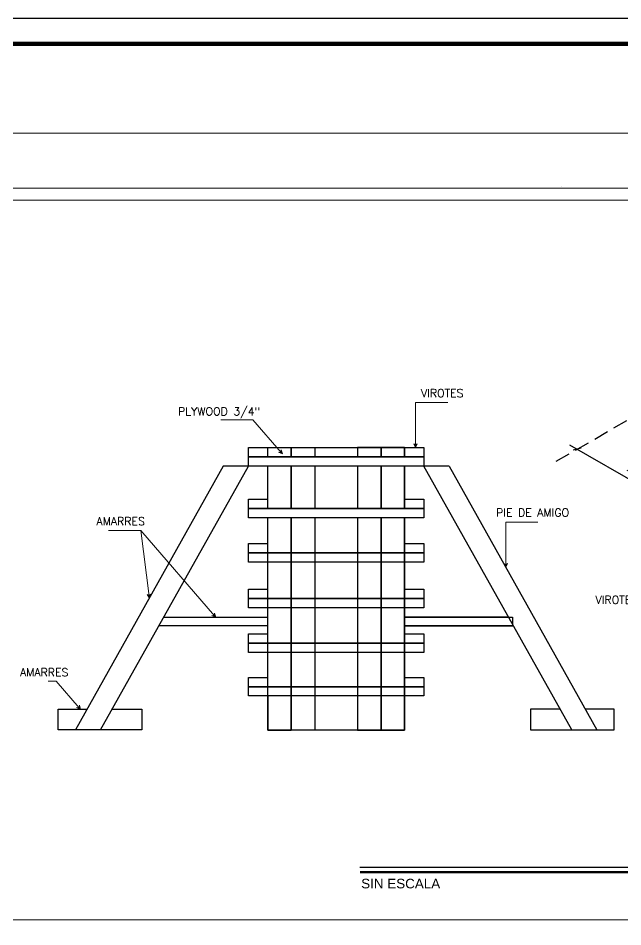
# Model space of a CAD drawing. Header units: feet. Extents: x 317 to 512, y -141 to 162.
# Drawn here: x 390.74 to 400.94, y -113.95 to -98.61 of the extents above; entities that cross this region are included whole.
import ezdxf

# ---------------------------------------------------------------- set-up
doc = ezdxf.new("R2010")
doc.units = ezdxf.units.FT
doc.header["$MEASUREMENT"] = 0
for name, pattern in [('ACAD_ISO02W100', [15, 12, -3]), ('CONTINUA', [0]), ('HIDDEN2', [0.1875, 0.125, -0.0625])]:
    doc.linetypes.add(name, pattern=pattern)
for name, color, linetype, lineweight in [('2-Detalles', 253, 'Continuous', 9), ('5-Dimension', 1, 'Continuous', 15), ('6-Textos', 7, 'Continuous', 20), ('TORNHATH', 1, 'Continuous', 15)]:
    doc.layers.add(name, color=color, linetype=linetype, lineweight=lineweight)
for name, color, linetype in [('DIM', 10, 'Continuous'), ('MARCO', 1, 'Continuous'), ('TEXTO', 2, 'Continuous')]:
    doc.layers.add(name, color=color, linetype=linetype)
doc.styles.add('ARIAL', font='arial.ttf', dxfattribs={"height": 0.115})
doc.styles.add('ROMANS', font='romans.shx')
doc.dimstyles.new('ROMANS', dxfattribs={"dimscale": 0, "dimtxt": 0.15, "dimasz": 0.1, "dimexe": 0.15, "dimexo": 0.15, "dimgap": 0.1, "dimtad": 1, "dimzin": 4, "dimdsep": 46, "dimtxsty": 'ROMANS', "dimblk": 'OBLIQUE', "dimcen": 0.19, "dimdle": 0.15, "dimclrd": 1, "dimclre": 1, "dimclrt": 2, "dimaunit": 1, "dimadec": 0, "dimazin": 1, "dimtfac": 1, "dimtofl": 0, "dimtmove": 2, "dimatfit": 3, "dimldrblk": 'OPEN30', "dimfxl": 1, "dimtolj": 1, "dimtzin": 1, "dimarcsym": 0})

# ---------------------------------------------------------------- blocks, each defined once
blk = doc.blocks.new('_Oblique')
at = {"color": 0, "linetype": 'ByBlock', "lineweight": -2}
blk.add_line((-0.5, -0.5), (0.5, 0.5), dxfattribs=at)
blk = doc.blocks.new('*D20')
at = {"layer": '5-Dimension', "color": 1, "lineweight": -2, "transparency": 16777216}
blk.add_line((400.041, -105.81), (401.953, -106.915), dxfattribs=at)
at = {"layer": 'DEFPOINTS', "color": 0, "transparency": 16777216}
for p in [(400.17, -105.885), (401.823, -106.84), (401.823, -106.84)]:
    blk.add_point(p, dxfattribs=at)
at = {"layer": '5-Dimension', "color": 1, "lineweight": -2, "transparency": 16777216, "xscale": 0.1, "yscale": 0.1, "zscale": 0.1}
for p, rotation in [((400.17, -105.885), 149.9999999999264), ((401.823, -106.84), 329.9999999999264)]:
    blk.add_blockref('_Oblique', p, dxfattribs=dict(at, rotation=rotation))
at = {"layer": '5-Dimension', "color": 2, "transparency": 16777216, "insert": (401.076, -106.226), "char_height": 0.115, "attachment_point": 5, "rotation": 330, "style": 'ARIAL'}
blk.add_mtext('\\A1;A', dxfattribs=at)
blk = doc.blocks.new('_Open30')
at = {"layer": 'DIM', "color": 0, "lineweight": -2}
for p, q in [((-1, 0.27), (0, 0)), ((0, 0), (-1, -0.27)), ((0, 0), (-1, 0))]:
    blk.add_line(p, q, dxfattribs=at)

msp = doc.modelspace()

# ---------------------------------------------------------------- hatches: boundary and pattern name
at = {"layer": 'TORNHATH'}
for points in [[(397.44318, -105.82589), (397.47354, -105.79343), (397.44318, -105.85752), (397.41282, -105.79343)], [(395.17644, -105.93894), (395.13225, -105.93422), (395.19712, -105.96287), (395.17821, -105.89453)], [(398.96432, -107.8451), (398.99469, -107.81264), (398.96432, -107.87673), (398.93396, -107.81264)], [(392.94825, -108.3653), (392.91402, -108.33695), (392.95225, -108.39668), (392.97426, -108.32926)], [(394.05126, -108.69712), (394.00707, -108.6924), (394.07193, -108.72106), (394.05303, -108.65271)], [(391.77039, -110.24887), (391.7262, -110.24415), (391.79107, -110.27281), (391.77216, -110.20446)]]:
    msp.add_hatch(color=256, dxfattribs=at).paths.add_polyline_path(points)

# ---------------------------------------------------------------- linework, layer by layer
at = {"linetype": 'HIDDEN2', "ltscale": 2}
msp.add_line((399.81722, -106.08926, 0.74031), (403.40461, -104.01808, 0.74031), dxfattribs=at)
at = {"color": 1}
for p, q in [((394.19645, -106.17089, 0.74031), (391.70806, -110.62247, 0.74031)), ((392.12889, -110.62247, 0.74031), (394.6232, -106.17089, 0.74031)), ((394.6232, -106.17089, 0.74031), (394.19645, -106.17089, 0.74031)), ((400.07834, -110.62247, 0.74031), (397.58403, -106.17089, 0.74031)), ((398.01077, -106.17089, 0.74031), (397.58403, -106.17089, 0.74031)), ((398.01077, -106.17089, 0.74031), (400.49917, -110.62247, 0.74031))]:
    msp.add_line(p, q, dxfattribs=at)
at = {"color": 1, "elevation": 0.74031}
for points in [[(394.6232, -105.85752), (397.58403, -105.85752), (397.58403, -106.0142), (394.6232, -106.0142)], [(394.6232, -106.0142), (397.58403, -106.0142), (397.58403, -106.17089), (394.6232, -106.17089)], [(394.6232, -106.88558), (397.58403, -106.88558), (397.58403, -107.04226), (394.6232, -107.04226)], [(394.6232, -107.63542), (397.58403, -107.63542), (397.58403, -107.7921), (394.6232, -107.7921)], [(394.6232, -108.40642), (397.58403, -108.40642), (397.58403, -108.5631), (394.6232, -108.5631)], [(394.6232, -109.15736), (397.58403, -109.15736), (397.58403, -109.31404), (394.6232, -109.31404)], [(394.6232, -109.89302), (397.58403, -109.89302), (397.58403, -110.04971), (394.6232, -110.04971)], [(395.34716, -110.04971), (394.94958, -110.04971), (394.94958, -110.6254), (395.34716, -110.6254)]]:
    msp.add_lwpolyline(points, close=True, dxfattribs=at)
for points in [[(394.94958, -106.0142), (394.94958, -105.85752), (397.2586, -105.85752), (397.2586, -106.0142)], [(394.94958, -106.0142), (394.94958, -105.85752), (395.34716, -105.85752), (395.34716, -106.0142)], [(395.34716, -106.0142), (395.34716, -105.85752), (395.74474, -105.85752), (395.74474, -106.0142)], [(396.86102, -106.0142), (396.86102, -105.85752), (396.46344, -105.85752), (396.46344, -106.0142)], [(397.2586, -106.0142), (397.2586, -105.85752), (396.86102, -105.85752), (396.86102, -106.0142)], [(394.94958, -106.88558), (394.94958, -106.17089)], [(394.94958, -106.88558), (394.94958, -106.17089)], [(395.34716, -106.17089), (395.34716, -106.88558)], [(395.34716, -106.88558), (395.34716, -106.17089)], [(395.74474, -106.17089), (395.74474, -106.88558)], [(396.46344, -106.17089), (396.46344, -106.88558)], [(396.86102, -106.17089), (396.86102, -106.88558)], [(396.86102, -106.88558), (396.86102, -106.17089)], [(397.2586, -106.17089), (397.2586, -106.88558)], [(397.2586, -106.88558), (397.2586, -106.17089)], [(397.2586, -106.72889), (397.58403, -106.72889), (397.58403, -106.88558), (394.6232, -106.88558), (394.6232, -106.72889), (394.94958, -106.72889)], [(397.2586, -107.04226), (397.2586, -110.6254), (394.94958, -110.6254), (394.94958, -107.04226)], [(395.34716, -107.04226), (395.34716, -110.6254), (394.94958, -110.6254), (394.94958, -107.04226)], [(395.74474, -107.04226), (395.74474, -110.6254), (395.34716, -110.6254), (395.34716, -107.04226)], [(396.46344, -107.04226), (396.46344, -110.6254), (396.86102, -110.6254), (396.86102, -107.04226)], [(396.86102, -107.04226), (396.86102, -110.6254), (397.2586, -110.6254), (397.2586, -107.04226)], [(397.2586, -107.47874), (397.58403, -107.47874), (397.58403, -107.63542), (394.6232, -107.63542), (394.6232, -107.47874), (394.94958, -107.47874)], [(397.2586, -108.24973), (397.58403, -108.24973), (397.58403, -108.40642), (394.6232, -108.40642), (394.6232, -108.24973), (394.94958, -108.24973)], [(394.94958, -108.86636), (393.11287, -108.86636)], [(393.19428, -108.72106), (394.94958, -108.72106)], [(399.01294, -108.72106), (397.25764, -108.72106)], [(397.25764, -108.86636), (399.09436, -108.86636)], [(397.2586, -108.72106), (399.07884, -108.72106), (399.07884, -108.86636), (397.2586, -108.86636)], [(397.2586, -109.00067), (397.58403, -109.00067), (397.58403, -109.15736), (394.6232, -109.15736), (394.6232, -109.00067), (394.94958, -109.00067)], [(397.2586, -109.73634), (397.58403, -109.73634), (397.58403, -109.89302), (394.6232, -109.89302), (394.6232, -109.73634), (394.94958, -109.73634)], [(392.32481, -110.27281), (392.82283, -110.27281), (392.82283, -110.62247), (391.41379, -110.62247), (391.41379, -110.27281), (391.90351, -110.27281)], [(399.88242, -110.27281), (399.3844, -110.27281), (399.3844, -110.62247), (400.79343, -110.62247), (400.79343, -110.27281), (400.30371, -110.27281)]]:
    msp.add_lwpolyline(points, dxfattribs=at)
at = {"layer": '2-Detalles', "color": 251, "lineweight": 20}
msp.add_line((399.89817, -101.45672, -0.29483), (399.89817, -101.45678, -0.2948), dxfattribs=at)
at = {"layer": '2-Detalles'}
for p, q in [((397.44318, -105.85752, 0.74031), (397.41282, -105.79343, 0.74031)), ((397.41282, -105.79343, 0.74031), (397.44318, -105.82589, 0.74031)), ((397.44318, -105.85752, 0.74031), (397.47354, -105.79343, 0.74031)), ((397.47354, -105.79343, 0.74031), (397.44318, -105.82589, 0.74031)), ((395.19712, -105.96287, 0.74031), (395.13225, -105.93422, 0.74031)), ((395.13225, -105.93422, 0.74031), (395.17644, -105.93894, 0.74031)), ((395.17821, -105.89453, 0.74031), (395.17644, -105.93894, 0.74031)), ((395.19712, -105.96287, 0.74031), (395.17821, -105.89453, 0.74031)), ((398.96432, -107.87673, 0.74031), (398.93396, -107.81264, 0.74031)), ((398.93396, -107.81264, 0.74031), (398.96432, -107.8451, 0.74031)), ((398.96432, -107.87673, 0.74031), (398.99469, -107.81264, 0.74031)), ((398.99469, -107.81264, 0.74031), (398.96432, -107.8451, 0.74031)), ((392.95225, -108.39668, 0.74031), (392.91402, -108.33695, 0.74031)), ((392.91402, -108.33695, 0.74031), (392.94825, -108.3653, 0.74031)), ((392.97426, -108.32926, 0.74031), (392.94825, -108.3653, 0.74031)), ((392.95225, -108.39668, 0.74031), (392.97426, -108.32926, 0.74031)), ((394.07193, -108.72106, 0.74031), (394.00707, -108.6924, 0.74031)), ((394.00707, -108.6924, 0.74031), (394.05126, -108.69712, 0.74031)), ((394.05303, -108.65271, 0.74031), (394.05126, -108.69712, 0.74031)), ((394.07193, -108.72106, 0.74031), (394.05303, -108.65271, 0.74031)), ((391.79107, -110.27281, 0.74031), (391.7262, -110.24415, 0.74031)), ((391.7262, -110.24415, 0.74031), (391.77039, -110.24887, 0.74031)), ((391.77216, -110.20446, 0.74031), (391.77039, -110.24887, 0.74031)), ((391.79107, -110.27281, 0.74031), (391.77216, -110.20446, 0.74031))]:
    msp.add_line(p, q, dxfattribs=at)
at = {"layer": '2-Detalles', "color": 253, "lineweight": 20}
msp.add_lwpolyline([(390.52472, -101.6803), (409.88766, -101.6803), (409.88766, -113.82889), (390.52472, -113.82889)], close=True, dxfattribs=at)
at = {"layer": '5-Dimension', "linetype": 'CONTINUA', "ltscale": 0.03}
for p, q in [((397.44318, -105.82589, 0.74031), (397.44318, -105.09836, 0.74031)), ((395.17644, -105.93894, 0.74031), (394.70092, -105.38833, 0.74031)), ((398.96432, -107.8451, 0.74031), (398.96432, -107.11757, 0.74031)), ((394.05126, -108.69712, 0.74031), (392.80662, -107.25597, 0.74031)), ((392.94825, -108.3653, 0.74031), (392.80662, -107.25597, 0.74031)), ((391.77039, -110.24887, 0.74031), (391.38055, -109.79748, 0.74031))]:
    msp.add_line(p, q, dxfattribs=at)
at = {"layer": '5-Dimension'}
for p, q in [((397.44318, -105.09836, 0.74031), (397.98636, -105.09836, 0.74031)), ((394.70092, -105.38833, 0.74031), (394.15774, -105.38833, 0.74031)), ((398.96432, -107.11757, 0.74031), (399.5075, -107.11757, 0.74031)), ((392.80662, -107.25597, 0.74031), (392.26345, -107.25597, 0.74031)), ((391.38055, -109.79748, 0.74031), (391.24771, -109.79748, 0.74031))]:
    msp.add_line(p, q, dxfattribs=at)
at = {"layer": '5-Dimension', "color": 253, "lineweight": 20}
msp.add_lwpolyline([(390.52472, -101.47846), (443.37066, -101.47846), (443.37066, -100.55175), (390.52472, -100.55175)], close=True, dxfattribs=at)
at = {"layer": 'MARCO'}
msp.add_lwpolyline([(387.97006, -98.61199), (452.47006, -98.61199), (452.47006, -140.61199), (387.97006, -140.61199)], close=True, dxfattribs=at)
at = {"layer": 'MARCO', "const_width": 0.075}
msp.add_lwpolyline([(445.29759, -99.04603), (388.40409, -99.04603), (388.40409, -140.17796), (445.29759, -140.17796)], close=True, dxfattribs=at)
at = {"layer": 'TEXTO', "color": 2, "linetype": 'Continuous', "const_width": 0.04134, "elevation": -103.08892}
msp.add_lwpolyline([(396.50471, -113.02335), (408.2135, -113.02335)], dxfattribs=at)
at = {"layer": 'TEXTO', "color": 2, "linetype": 'Continuous', "elevation": -103.08892}
msp.add_lwpolyline([(396.50471, -112.94067), (408.2135, -112.94067)], dxfattribs=at)

# ---------------------------------------------------------------- texts
at = {"color": 2, "style": 'ROMANS'}
for s, p in [('VIROTES', (397.53428, -105.0076, 1.38109)), ('PLYWOOD 3/4"', (393.43714, -105.31427, 0.74031)), ('PIE DE AMIGO', (398.80145, -107.02276, 0.74031)), ('AMARRES', (392.06045, -107.16857, 0.74031)), ('VIROTES 2"X4"', (400.48045, -108.49502, 0.74031)), ('AMARRES', (390.77065, -109.71766, 0.74031))]:
    msp.add_text(s, height=0.135, dxfattribs=at).set_placement(p)
at = {"layer": '6-Textos', "linetype": 'ACAD_ISO02W100', "lineweight": 20, "insert": (397.19285, -113.21682, 12.88834), "char_height": 0.162, "attachment_point": 5, "style": 'ARIAL'}
msp.add_mtext('SIN ESCALA', dxfattribs=at)

# ---------------------------------------------------------------- dimensions: what is measured, and where the dimension line sits
at = {"layer": '5-Dimension'}
dim = msp.add_aligned_dim(p1=(400.17045, -105.88532, 0.74031), p2=(401.8233, -106.83959, 0.74031), distance=0, text='A', dimstyle='ROMANS', override={"dimscale": 1, "dimtxsty": 'ARIAL', "dimfxl": 0.1}, dxfattribs=at)
dim.commit()
dim.dimension.update_dxf_attribs({"geometry": '*D20', "text_midpoint": (401.07563, -106.22606, 0.74031)})

doc.saveas('drawing.dxf')
